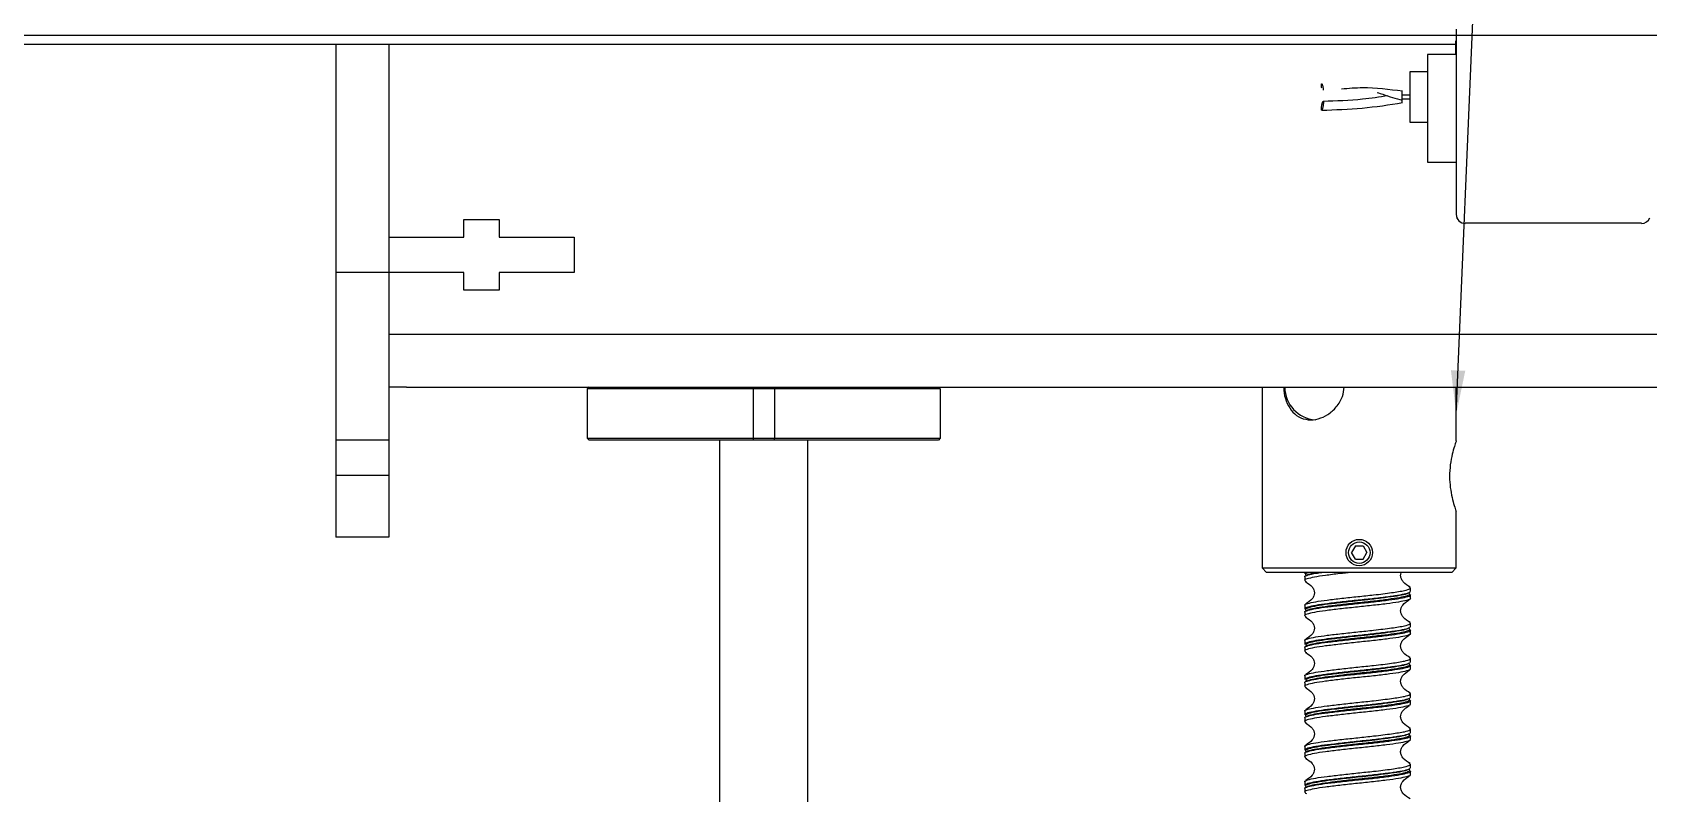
# Model space of a CAD drawing. Header units: millimetres. Extents: x -300 to 1184, y 5 to 1469.
# Drawn here: x 260.8 to 382.9, y 605.7 to 663.3 of the extents above; entities that cross this region are included whole.
import ezdxf

# ---------------------------------------------------------------- set-up
doc = ezdxf.new("R2010")
doc.units = ezdxf.units.MM
doc.dimstyles.new('SLDDIMSTYLE0', dxfattribs={"dimtxt": 0.18, "dimasz": 3.302, "dimexe": 0, "dimexo": 0.0625, "dimgap": 0, "dimtad": 0, "dimtih": 1, "dimtoh": 1, "dimdec": 0, "dimrnd": 1e-09, "dimzin": 0, "dimdsep": 46, "dimtxsty": 'Standard', "dimsah": 1, "dimcen": 0.09, "dimadec": 0, "dimazin": 0, "dimtfac": 3.302, "dimtdec": 0, "dimtofl": 0, "dimtmove": 0, "dimatfit": 3, "dimfxl": 1, "dimfrac": 2, "dimtolj": 1, "dimtzin": 0, "dimarcsym": 0})

msp = doc.modelspace()

# ---------------------------------------------------------------- linework, layer by layer
at = {"color": 7, "linetype": 'Continuous', "lineweight": 25}
for p, q in [((368.4, 659.42), (368.4, 663.5)), ((368.36, 662.34), (247.72, 662.34)), ((283.72, 662.34), (283.72, 650.12)), ((287.72, 662.34), (287.72, 650.12)), ((368.4, 662.62), (368.36, 662.61)), ((368.36, 661.57), (368.36, 662.61)), ((368.4, 661.57), (366.21, 661.57)), ((366.21, 661.57), (366.21, 659.57)), ((366.21, 660.27), (364.88, 660.27)), ((364.88, 660.27), (364.88, 656.47)), ((364.88, 658.5), (364.28, 658.5)), ((366.21, 659.57), (366.21, 655.44)), ((368.4, 655.18), (368.4, 659.42)), ((364.28, 658.24), (364.88, 658.24)), ((364.88, 656.47), (366.21, 656.47)), ((368.4, 649.48), (368.4, 656.03)), ((366.21, 655.44), (366.21, 653.44)), ((368.4, 651.24), (368.4, 655.18)), ((366.21, 653.44), (368.4, 653.44)), ((368.4, 649.48), (368.4, 651.24)), ((283.72, 650.12), (283.72, 645.1)), ((287.72, 650.12), (287.72, 645.1)), ((293.39, 649.1), (296.06, 649.1)), ((293.39, 647.77), (293.39, 649.1)), ((296.06, 649.1), (296.06, 647.77)), ((382.4, 648.82), (369.06, 648.82)), ((369.06, 648.82), (369.06, 648.82)), ((287.72, 647.77), (293.39, 647.77)), ((296.06, 647.77), (301.72, 647.77)), ((301.72, 647.77), (301.72, 645.1)), ((287.72, 645.1), (283.72, 645.1)), ((283.72, 645.1), (283.72, 641.1)), ((293.39, 645.1), (287.72, 645.1)), ((287.72, 645.1), (287.72, 641.1)), ((293.39, 643.77), (293.39, 645.1)), ((301.72, 645.1), (296.06, 645.1)), ((296.06, 645.1), (296.06, 643.77)), ((296.06, 643.77), (293.39, 643.77)), ((283.72, 641.1), (283.72, 632.43)), ((287.72, 641.1), (287.72, 632.43)), ((287.72, 640.43), (289.06, 640.43)), ((289.06, 640.43), (433.06, 640.43)), ((289.06, 636.43), (287.72, 636.43)), ((289.06, 636.43), (433.06, 636.43)), ((302.86, 636.43), (302.72, 636.3)), ((315.3, 636.43), (315.25, 636.3)), ((316.87, 636.3), (316.81, 636.43)), ((329.39, 636.3), (329.26, 636.43)), ((353.72, 636.43), (353.72, 622.77)), ((368.39, 632.37), (368.39, 636.43)), ((315.25, 636.3), (302.72, 636.3)), ((302.72, 636.3), (302.72, 632.57)), ((316.87, 636.3), (315.25, 636.3)), ((315.25, 636.3), (315.25, 632.57)), ((329.39, 636.3), (316.87, 636.3)), ((316.87, 636.3), (316.87, 632.57)), ((329.39, 636.3), (329.39, 632.57)), ((287.72, 632.43), (283.72, 632.43)), ((283.72, 632.43), (283.72, 629.77)), ((287.72, 632.43), (287.72, 629.77)), ((302.72, 632.57), (315.25, 632.57)), ((302.86, 632.43), (302.72, 632.57)), ((315.3, 632.43), (302.86, 632.43)), ((312.72, 632.43), (312.72, 533.57)), ((315.25, 632.57), (316.87, 632.57)), ((315.3, 632.43), (315.25, 632.57)), ((316.81, 632.43), (315.3, 632.43)), ((316.87, 632.57), (316.81, 632.43)), ((329.26, 632.43), (316.81, 632.43)), ((316.87, 632.57), (329.39, 632.57)), ((319.39, 533.57), (319.39, 632.43)), ((329.39, 632.57), (329.26, 632.43)), ((287.72, 629.77), (283.72, 629.77)), ((283.72, 629.77), (283.72, 625.1)), ((287.72, 629.77), (287.72, 625.1)), ((368.39, 622.77), (368.39, 627.07)), ((287.72, 625.1), (283.72, 625.1)), ((360.77, 624.43), (360.48, 623.93)), ((360.77, 624.43), (361.35, 624.43)), ((361.35, 624.43), (361.63, 623.93)), ((360.77, 623.43), (360.48, 623.93)), ((360.77, 623.43), (361.35, 623.43)), ((361.35, 623.43), (361.63, 623.93)), ((353.72, 622.77), (354.06, 622.43)), ((353.72, 622.77), (368.39, 622.77)), ((368.06, 622.43), (354.06, 622.43)), ((356.94, 622.43), (356.94, 622.33)), ((356.94, 622.09), (356.94, 621.82)), ((368.06, 622.43), (368.39, 622.77)), ((364.8, 621.38), (364.86, 621.33)), ((364.84, 620.84), (364.83, 620.82)), ((364.94, 620.99), (364.94, 621.27)), ((364.94, 620.48), (364.94, 620.75)), ((356.94, 619.94), (356.94, 619.66)), ((356.94, 619.42), (356.94, 619.15)), ((357.04, 620.05), (357.02, 620)), ((362.24, 620.43), (361.57, 620.35)), ((364.8, 618.71), (364.86, 618.66)), ((364.84, 618.18), (364.83, 618.15)), ((364.94, 618.33), (364.94, 618.61)), ((356.94, 617.27), (356.94, 616.99)), ((357.04, 617.39), (357.02, 617.33)), ((362.24, 617.76), (361.57, 617.68)), ((364.94, 617.82), (364.94, 618.09)), ((356.94, 616.75), (356.94, 616.48)), ((364.8, 616.05), (364.86, 616)), ((364.94, 615.66), (364.94, 615.94)), ((356.94, 614.61), (356.94, 614.33)), ((357.04, 614.72), (357.02, 614.66)), ((362.24, 615.1), (361.57, 615.02)), ((364.84, 615.51), (364.83, 615.48)), ((364.94, 615.15), (364.94, 615.42)), ((356.94, 614.09), (356.94, 613.82)), ((364.8, 613.38), (364.86, 613.33)), ((364.94, 612.99), (364.94, 613.27)), ((357.04, 612.05), (357.02, 612)), ((362.24, 612.43), (361.57, 612.35)), ((364.84, 612.84), (364.83, 612.82)), ((364.94, 612.48), (364.94, 612.75)), ((356.94, 611.94), (356.94, 611.66)), ((356.94, 611.42), (356.94, 611.15)), ((362.24, 609.76), (361.57, 609.68)), ((364.8, 610.71), (364.86, 610.66)), ((364.84, 610.18), (364.83, 610.15)), ((364.94, 610.33), (364.94, 610.61)), ((364.94, 609.82), (364.94, 610.09)), ((356.94, 609.27), (356.94, 608.99)), ((356.94, 608.75), (356.94, 608.48)), ((357.04, 609.39), (357.02, 609.33)), ((364.8, 608.05), (364.86, 608)), ((364.84, 607.51), (364.83, 607.48)), ((364.94, 607.66), (364.94, 607.94)), ((364.94, 607.15), (364.94, 607.42)), ((356.94, 606.61), (356.94, 606.33)), ((356.94, 606.09), (356.94, 605.82)), ((357.04, 606.72), (357.02, 606.66)), ((362.24, 607.1), (361.57, 607.02))]:
    msp.add_line(p, q, dxfattribs=at)
at = {"color": 7, "linetype": 'Continuous'}
msp.add_line((477.06, 663.01), (247.72, 663.01), dxfattribs=at)
at = {"color": 7, "linetype": 'Continuous', "lineweight": 25}
for radius in [1, 0.813]:
    msp.add_circle((361.06, 623.93), radius, dxfattribs=at)
for centre, radius, start, end in [((369.06, 649.48), 0.667, 180, 270), ((382.4, 649.48), 0.667, 270, 338.0957), ((357.92, 636.45), 2.49, 180.478, 265.5895)]:
    msp.add_arc(centre, radius, start, end, dxfattribs=at)
msp.add_ellipse((369.06, 649.48), major_axis=(0.471, 0.471), ratio=0.999989, start_param=2.356102, end_param=3.926899, dxfattribs=at)
for points, knots in [([(358.22, 659.04), (358.22, 659.08), (358.21, 659.15), (358.2, 659.25), (358.2, 659.32), (358.21, 659.36), (358.23, 659.37), (358.25, 659.34), (358.28, 659.27), (358.3, 659.18), (358.32, 659.09), (358.33, 659.01), (358.34, 658.94), (358.34, 658.9), (358.34, 658.88)], [0, 0, 0, 0, 0.093228, 0.186454, 0.27971, 0.372942, 0.466179, 0.559419, 0.652644, 0.745871, 0.839105, 0.868312, 0.96154, 1, 1, 1, 1]), ([(363.22, 658.46), (362.58, 658.36), (360.95, 658.11), (359.32, 658.06), (358.33, 658.03)], [0, 0, 0, 0, 0.388094, 1, 1, 1, 1]), ([(364.32, 658.8), (363.32, 658.93), (361.79, 659.13), (360.25, 659.01), (359.71, 658.96)], [0, 0, 0, 0, 0.652775, 1, 1, 1, 1]), ([(362.42, 658.72), (362.56, 658.67), (363.19, 658.43), (363.82, 658.26), (364.32, 658.13)], [0, 0, 0, 0, 0.215817, 1, 1, 1, 1]), ([(364.28, 658.8), (364.28, 658.8), (364.28, 658.81), (364.28, 658.78), (364.28, 658.71), (364.28, 658.62), (364.28, 658.53), (364.28, 658.45), (364.28, 658.36), (364.28, 658.26), (364.28, 658.19), (364.28, 658.14), (364.28, 658.14), (364.28, 658.14)], [0, 0, 0, 0, 0.045259, 0.149975, 0.255016, 0.36022, 0.4654, 0.4989, 0.60325, 0.70756, 0.811719, 0.915807, 1, 1, 1, 1]), ([(358.22, 657.7), (358.22, 657.66), (358.21, 657.59), (358.2, 657.49), (358.2, 657.42), (358.21, 657.37), (358.23, 657.37), (358.25, 657.4), (358.28, 657.47), (358.3, 657.56), (358.32, 657.64), (358.32, 657.69), (358.33, 657.7), (358.33, 657.7), (358.33, 657.74), (358.34, 657.82), (358.35, 657.92), (358.35, 657.99), (358.34, 658.03), (358.32, 658.04), (358.3, 658), (358.27, 657.94), (358.25, 657.84), (358.23, 657.76), (358.22, 657.71), (358.22, 657.7)], [0, 0, 0, 0, 0.053685, 0.10737, 0.161058, 0.214735, 0.268425, 0.322117, 0.3758, 0.429485, 0.483173, 0.491585, 0.495793, 0.497896, 0.5, 0.553685, 0.607369, 0.661055, 0.714743, 0.768433, 0.822125, 0.875808, 0.929493, 0.983182, 1, 1, 1, 1]), ([(358.22, 657.37), (359.24, 657.41), (361.28, 657.47), (363.31, 657.78), (364.32, 657.94)], [0, 0, 0, 0, 0.502015, 1, 1, 1, 1]), ([(364.28, 658.24), (364.28, 658.23), (364.28, 658.17), (364.28, 658.09), (364.28, 658), (364.28, 657.95), (364.28, 657.93), (364.28, 657.93), (364.28, 657.93)], [0, 0, 0, 0, 0.090083, 0.316494, 0.542779, 0.768834, 0.995183, 1, 1, 1, 1]), ([(355.36, 636.43), (355.36, 636.35), (355.35, 635.98), (355.52, 635.36), (355.89, 634.66), (356.46, 634.15), (357.18, 633.93), (357.96, 634), (358.71, 634.34), (359.36, 634.92), (359.82, 635.65), (359.89, 636.2), (359.92, 636.43)], [0, 0, 0, 0, 0.0317953, 0.1362951, 0.244828, 0.3596177, 0.4735235, 0.5811256, 0.6866527, 0.7966684, 0.9119006, 1, 1, 1, 1]), ([(368.39, 632.37), (368.38, 632.34), (368.36, 632.28), (368.21, 631.85), (368.04, 631.21), (367.9, 630.38), (367.87, 629.48), (367.96, 628.63), (368.11, 627.89), (368.28, 627.34), (368.39, 627.04), (368.38, 627.06), (368.38, 627.07)], [0, 0, 0, 0, 0.102721, 0.2053, 0.311629, 0.421656, 0.527335, 0.627168, 0.728872, 0.836958, 0.946466, 1, 1, 1, 1]), ([(360.45, 622.43), (360.16, 622.4), (359.46, 622.33), (358.48, 622.2), (357.61, 622.08), (357.09, 621.94), (356.88, 621.86), (356.94, 621.82), (356.94, 621.82)], [0, 0, 0, 0, 0.1527737, 0.3655066, 0.5743858, 0.7880727, 0.9980142, 1, 1, 1, 1]), ([(356.96, 622.09), (356.96, 622.09), (356.9, 622.15), (357.17, 622.24), (357.62, 622.35), (358.08, 622.41), (358.23, 622.43)], [0, 0, 0, 0, 0.070153, 0.441843, 0.820514, 1, 1, 1, 1]), ([(356.99, 621.8), (356.98, 621.8), (356.93, 621.77), (357.01, 621.74), (357.08, 621.71)], [0, 0, 0, 0, 0.172987, 1, 1, 1, 1]), ([(357.3, 622.43), (357.22, 622.41), (357, 622.35), (356.95, 622.27), (357.09, 622.22), (357.13, 622.2)], [0, 0, 0, 0, 0.272936, 0.827752, 1, 1, 1, 1]), ([(357.03, 622.26), (357.03, 622.25), (357.01, 622.24), (357.06, 622.22), (357.1, 622.21)], [0, 0, 0, 0, 0.368269, 1, 1, 1, 1]), ([(358.02, 622.43), (357.84, 622.4), (357.4, 622.33), (357.09, 622.24), (357.07, 622.19), (357.07, 622.17)], [0, 0, 0, 0, 0.345645, 0.855152, 1, 1, 1, 1]), ([(358.03, 622.43), (357.85, 622.4), (357.41, 622.33), (357.1, 622.24), (357.08, 622.19), (357.08, 622.18)], [0, 0, 0, 0, 0.353273, 0.874032, 1, 1, 1, 1]), ([(364.91, 621.31), (364.72, 621.43), (364.45, 621.59), (364.23, 621.93), (364.17, 622.17), (364.19, 622.35), (364.23, 622.42), (364.24, 622.43)], [0, 0, 0, 0, 0.450935, 0.638735, 0.80998, 0.981185, 1, 1, 1, 1]), ([(356.96, 619.94), (356.95, 619.95), (356.89, 620), (357.14, 620.08), (357.71, 620.22), (358.61, 620.34), (359.72, 620.48), (360.95, 620.61), (362.27, 620.74), (363.56, 620.91), (364.48, 621.05), (364.93, 621.19), (364.91, 621.26), (364.9, 621.3)], [0, 0, 0, 0, 0.013651, 0.108666, 0.205466, 0.300109, 0.396402, 0.49258, 0.5873, 0.707927, 0.829084, 0.925888, 1, 1, 1, 1]), ([(356.96, 619.42), (356.96, 619.43), (356.9, 619.48), (357.16, 619.57), (357.74, 619.71), (358.66, 619.83), (359.77, 619.96), (361, 620.09), (362.22, 620.22), (363.32, 620.35), (364.21, 620.48), (364.75, 620.61), (365, 620.7), (364.93, 620.75), (364.92, 620.75)], [0, 0, 0, 0, 0.018248, 0.11493, 0.213428, 0.309732, 0.407716, 0.505584, 0.601967, 0.700482, 0.797036, 0.894683, 0.992836, 1, 1, 1, 1]), ([(364.9, 620.97), (364.89, 620.95), (364.86, 620.89), (364.49, 620.78), (363.78, 620.66), (362.77, 620.52), (361.59, 620.39), (360.35, 620.27), (359.17, 620.13), (358.15, 620.01), (357.4, 619.87), (356.98, 619.76), (356.98, 619.69), (356.98, 619.66)], [0, 0, 0, 0, 0.050752, 0.14174, 0.239732, 0.339504, 0.439061, 0.537198, 0.637467, 0.735693, 0.835134, 0.934996, 1, 1, 1, 1]), ([(357.03, 621.71), (357.2, 621.6), (357.44, 621.44), (357.63, 621.13), (357.69, 620.89), (357.64, 620.65), (357.45, 620.33), (357.2, 620.16), (357.03, 620.05)], [0, 0, 0, 0, 0.273017, 0.389185, 0.496398, 0.603599, 0.720285, 1, 1, 1, 1]), ([(364.82, 620.85), (364.82, 620.85), (364.9, 620.8), (364.85, 620.72), (364.47, 620.58), (363.74, 620.46), (362.75, 620.32), (361.6, 620.19), (360.38, 620.07), (359.23, 619.93), (358.21, 619.81), (357.48, 619.68), (357.1, 619.58), (357.08, 619.52), (357.08, 619.51)], [0, 0, 0, 0, 0.005496, 0.101862, 0.199973, 0.295879, 0.39353, 0.49097, 0.587019, 0.685157, 0.781293, 0.878619, 0.976358, 1, 1, 1, 1]), ([(364.81, 620.89), (364.7, 620.84), (364.51, 620.74), (363.72, 620.62), (362.74, 620.48), (361.81, 620.38), (361.24, 620.32), (361.08, 620.3)], [0, 0, 0, 0, 0.248224, 0.46621, 0.688159, 0.909629, 1, 1, 1, 1]), ([(364.9, 620.48), (364.91, 620.47), (364.96, 620.42), (364.68, 620.32), (364.07, 620.19), (363.14, 620.06), (362.01, 619.93), (360.78, 619.8), (359.56, 619.67), (358.48, 619.54), (357.61, 619.41), (357.09, 619.28), (356.88, 619.19), (356.94, 619.15), (356.94, 619.15)], [0, 0, 0, 0, 0.024544, 0.122637, 0.220352, 0.316835, 0.415345, 0.511772, 0.609561, 0.707597, 0.803858, 0.902335, 0.999085, 1, 1, 1, 1]), ([(361.12, 620.3), (360.87, 620.28), (360.22, 620.21), (359.21, 620.09), (358.21, 619.97), (357.45, 619.83), (357.05, 619.7), (356.94, 619.61), (357.09, 619.55), (357.13, 619.54)], [0, 0, 0, 0, 0.103484, 0.274339, 0.441707, 0.611147, 0.781304, 0.94819, 1, 1, 1, 1]), ([(357.03, 619.59), (357.03, 619.59), (357.01, 619.57), (357.06, 619.55), (357.1, 619.54)], [0, 0, 0, 0, 0.368273, 1, 1, 1, 1]), ([(361.1, 620.14), (360.87, 620.12), (360.23, 620.05), (359.22, 619.93), (358.21, 619.81), (357.48, 619.68), (357.09, 619.57), (357.07, 619.52), (357.07, 619.51)], [0, 0, 0, 0, 0.119372, 0.326559, 0.529523, 0.734998, 0.941339, 1, 1, 1, 1]), ([(364.91, 618.64), (364.72, 618.76), (364.45, 618.93), (364.23, 619.26), (364.17, 619.51), (364.21, 619.76), (364.41, 620.08), (364.65, 620.25), (364.83, 620.37)], [0, 0, 0, 0, 0.2783485, 0.3942722, 0.4999766, 0.6056708, 0.7215948, 1, 1, 1, 1]), ([(364.89, 620.43), (364.89, 620.43), (364.91, 620.41), (364.85, 620.39), (364.8, 620.37)], [0, 0, 0, 0, 0.1675637, 1, 1, 1, 1]), ([(356.96, 617.27), (356.95, 617.28), (356.89, 617.33), (357.14, 617.42), (357.71, 617.56), (358.61, 617.68), (359.72, 617.81), (360.95, 617.94), (362.27, 618.08), (363.56, 618.24), (364.48, 618.38), (364.93, 618.52), (364.91, 618.6), (364.9, 618.63)], [0, 0, 0, 0, 0.013652, 0.108666, 0.205466, 0.300109, 0.396402, 0.49258, 0.5873, 0.707927, 0.829084, 0.925888, 1, 1, 1, 1]), ([(356.99, 619.14), (356.98, 619.13), (356.93, 619.1), (357.01, 619.07), (357.08, 619.04)], [0, 0, 0, 0, 0.172987, 1, 1, 1, 1]), ([(364.9, 618.3), (364.89, 618.28), (364.86, 618.22), (364.49, 618.11), (363.78, 617.99), (362.77, 617.86), (361.59, 617.72), (360.35, 617.6), (359.17, 617.46), (358.15, 617.34), (357.4, 617.21), (356.98, 617.09), (356.98, 617.02), (356.98, 616.99)], [0, 0, 0, 0, 0.050752, 0.14174, 0.239732, 0.339504, 0.439061, 0.537198, 0.637467, 0.735693, 0.835134, 0.934996, 1, 1, 1, 1]), ([(357.03, 619.04), (357.2, 618.93), (357.44, 618.77), (357.63, 618.46), (357.69, 618.22), (357.64, 617.98), (357.45, 617.66), (357.2, 617.5), (357.03, 617.38)], [0, 0, 0, 0, 0.273008, 0.389187, 0.496399, 0.6036, 0.720286, 1, 1, 1, 1]), ([(364.82, 618.18), (364.82, 618.18), (364.9, 618.14), (364.85, 618.05), (364.47, 617.91), (363.74, 617.79), (362.75, 617.66), (361.6, 617.53), (360.38, 617.4), (359.23, 617.27), (358.21, 617.14), (357.48, 617.01), (357.1, 616.91), (357.08, 616.86), (357.08, 616.85)], [0, 0, 0, 0, 0.005496, 0.101862, 0.199973, 0.295879, 0.39353, 0.49097, 0.587019, 0.685157, 0.781293, 0.878619, 0.976358, 1, 1, 1, 1]), ([(364.81, 618.22), (364.7, 618.17), (364.51, 618.08), (363.72, 617.95), (362.74, 617.82), (361.81, 617.71), (361.24, 617.65), (361.08, 617.63)], [0, 0, 0, 0, 0.248224, 0.46621, 0.688159, 0.90963, 1, 1, 1, 1]), ([(364.9, 617.82), (364.91, 617.81), (364.96, 617.75), (364.68, 617.65), (364.07, 617.52), (363.14, 617.4), (362.01, 617.26), (360.78, 617.14), (359.56, 617), (358.48, 616.87), (357.61, 616.75), (357.09, 616.61), (356.88, 616.53), (356.94, 616.48), (356.94, 616.48)], [0, 0, 0, 0, 0.024544, 0.122637, 0.220352, 0.316835, 0.415344, 0.511772, 0.60956, 0.707597, 0.803858, 0.902335, 0.999085, 1, 1, 1, 1]), ([(356.96, 616.75), (356.96, 616.76), (356.9, 616.81), (357.16, 616.9), (357.74, 617.04), (358.66, 617.16), (359.77, 617.3), (361, 617.43), (362.22, 617.55), (363.32, 617.69), (364.21, 617.81), (364.75, 617.94), (365, 618.04), (364.93, 618.08), (364.92, 618.09)], [0, 0, 0, 0, 0.018248, 0.11493, 0.213428, 0.309732, 0.407717, 0.505584, 0.601967, 0.700482, 0.797036, 0.894683, 0.992836, 1, 1, 1, 1]), ([(357.06, 616.96), (357.04, 616.94), (357, 616.91), (357.09, 616.88), (357.13, 616.87)], [0, 0, 0, 0, 0.56313, 1, 1, 1, 1]), ([(357.03, 616.93), (357.03, 616.92), (357.01, 616.91), (357.06, 616.89), (357.1, 616.88)], [0, 0, 0, 0, 0.368273, 1, 1, 1, 1]), ([(361.1, 617.47), (360.87, 617.45), (360.23, 617.38), (359.22, 617.27), (358.21, 617.14), (357.48, 617.01), (357.09, 616.91), (357.07, 616.85), (357.07, 616.84)], [0, 0, 0, 0, 0.119372, 0.32656, 0.529523, 0.734999, 0.941339, 1, 1, 1, 1]), ([(361.12, 617.64), (360.87, 617.61), (360.22, 617.54), (359.21, 617.42), (358.2, 617.3), (357.48, 617.17), (357.1, 617.07), (357.09, 617.02), (357.08, 617.02)], [0, 0, 0, 0, 0.128457, 0.340541, 0.548296, 0.758624, 0.969842, 1, 1, 1, 1]), ([(364.91, 615.98), (364.72, 616.09), (364.45, 616.26), (364.23, 616.59), (364.17, 616.84), (364.21, 617.09), (364.41, 617.42), (364.65, 617.58), (364.83, 617.7)], [0, 0, 0, 0, 0.2783591, 0.3942701, 0.4999748, 0.6056694, 0.7215938, 1, 1, 1, 1]), ([(364.89, 617.76), (364.89, 617.76), (364.91, 617.74), (364.85, 617.72), (364.8, 617.71)], [0, 0, 0, 0, 0.167565, 1, 1, 1, 1]), ([(356.96, 614.61), (356.95, 614.61), (356.89, 614.66), (357.14, 614.75), (357.71, 614.89), (358.61, 615.01), (359.72, 615.14), (360.95, 615.28), (362.27, 615.41), (363.56, 615.57), (364.48, 615.72), (364.93, 615.86), (364.91, 615.93), (364.9, 615.96)], [0, 0, 0, 0, 0.013652, 0.108666, 0.205466, 0.300109, 0.396402, 0.49258, 0.5873, 0.707927, 0.829084, 0.925888, 1, 1, 1, 1]), ([(356.99, 616.47), (356.98, 616.46), (356.93, 616.43), (357.01, 616.4), (357.08, 616.38)], [0, 0, 0, 0, 0.172987, 1, 1, 1, 1]), ([(357.03, 616.37), (357.2, 616.26), (357.44, 616.11), (357.63, 615.79), (357.69, 615.56), (357.64, 615.32), (357.45, 614.99), (357.2, 614.83), (357.03, 614.71)], [0, 0, 0, 0, 0.273014, 0.389191, 0.496403, 0.603603, 0.720288, 1, 1, 1, 1]), ([(364.9, 615.15), (364.91, 615.14), (364.96, 615.09), (364.68, 614.99), (364.07, 614.85), (363.14, 614.73), (362.01, 614.59), (360.78, 614.47), (359.56, 614.34), (358.48, 614.2), (357.61, 614.08), (357.09, 613.94), (356.88, 613.86), (356.94, 613.82), (356.94, 613.82)], [0, 0, 0, 0, 0.024544, 0.122637, 0.220352, 0.316835, 0.415345, 0.511772, 0.609561, 0.707597, 0.803858, 0.902335, 0.999085, 1, 1, 1, 1]), ([(356.96, 614.09), (356.96, 614.09), (356.9, 614.15), (357.16, 614.24), (357.74, 614.37), (358.66, 614.5), (359.77, 614.63), (361, 614.76), (362.22, 614.88), (363.32, 615.02), (364.21, 615.15), (364.75, 615.28), (365, 615.37), (364.93, 615.42), (364.92, 615.42)], [0, 0, 0, 0, 0.018248, 0.11493, 0.213428, 0.309732, 0.407717, 0.505584, 0.601968, 0.700482, 0.797036, 0.894683, 0.992837, 1, 1, 1, 1]), ([(364.9, 615.64), (364.89, 615.61), (364.86, 615.55), (364.49, 615.44), (363.78, 615.32), (362.77, 615.19), (361.59, 615.06), (360.35, 614.93), (359.17, 614.8), (358.15, 614.67), (357.4, 614.54), (356.98, 614.42), (356.98, 614.35), (356.98, 614.33)], [0, 0, 0, 0, 0.050752, 0.14174, 0.239732, 0.339504, 0.439061, 0.537198, 0.637467, 0.735693, 0.835134, 0.934996, 1, 1, 1, 1]), ([(361.1, 614.81), (360.87, 614.78), (360.23, 614.72), (359.22, 614.6), (358.21, 614.47), (357.48, 614.34), (357.09, 614.24), (357.07, 614.19), (357.07, 614.17)], [0, 0, 0, 0, 0.119372, 0.32656, 0.529523, 0.734999, 0.941339, 1, 1, 1, 1]), ([(364.82, 615.52), (364.82, 615.52), (364.9, 615.47), (364.85, 615.38), (364.47, 615.25), (363.74, 615.12), (362.75, 614.99), (361.6, 614.86), (360.38, 614.74), (359.23, 614.6), (358.21, 614.47), (357.48, 614.34), (357.1, 614.24), (357.08, 614.19), (357.08, 614.18)], [0, 0, 0, 0, 0.005496, 0.101862, 0.199973, 0.295879, 0.39353, 0.49097, 0.587018, 0.685157, 0.781293, 0.878619, 0.976358, 1, 1, 1, 1]), ([(361.12, 614.97), (360.87, 614.94), (360.22, 614.88), (359.21, 614.76), (358.2, 614.63), (357.48, 614.5), (357.1, 614.4), (357.09, 614.36), (357.08, 614.35)], [0, 0, 0, 0, 0.128457, 0.340541, 0.548296, 0.758624, 0.969842, 1, 1, 1, 1]), ([(364.81, 615.56), (364.7, 615.51), (364.51, 615.41), (363.72, 615.28), (362.74, 615.15), (361.81, 615.04), (361.24, 614.98), (361.08, 614.97)], [0, 0, 0, 0, 0.248224, 0.46621, 0.688159, 0.90963, 1, 1, 1, 1]), ([(364.91, 613.31), (364.72, 613.43), (364.45, 613.59), (364.23, 613.92), (364.17, 614.17), (364.21, 614.42), (364.41, 614.75), (364.65, 614.92), (364.83, 615.04)], [0, 0, 0, 0, 0.27835, 0.394268, 0.499973, 0.605668, 0.721593, 1, 1, 1, 1]), ([(364.89, 615.1), (364.89, 615.09), (364.91, 615.08), (364.85, 615.06), (364.8, 615.04)], [0, 0, 0, 0, 0.1675637, 1, 1, 1, 1]), ([(356.96, 611.94), (356.95, 611.95), (356.89, 612), (357.14, 612.08), (357.71, 612.22), (358.61, 612.34), (359.72, 612.48), (360.95, 612.61), (362.27, 612.74), (363.56, 612.91), (364.48, 613.05), (364.93, 613.19), (364.91, 613.26), (364.9, 613.3)], [0, 0, 0, 0, 0.013652, 0.108666, 0.205466, 0.300109, 0.396402, 0.49258, 0.5873, 0.707927, 0.829084, 0.925888, 1, 1, 1, 1]), ([(356.99, 613.8), (356.98, 613.8), (356.93, 613.77), (357.01, 613.74), (357.08, 613.71)], [0, 0, 0, 0, 0.172985, 1, 1, 1, 1]), ([(357.06, 614.29), (357.04, 614.28), (357, 614.25), (357.09, 614.22), (357.13, 614.2)], [0, 0, 0, 0, 0.56313, 1, 1, 1, 1]), ([(357.03, 614.26), (357.03, 614.25), (357.01, 614.24), (357.06, 614.22), (357.1, 614.21)], [0, 0, 0, 0, 0.368273, 1, 1, 1, 1]), ([(357.03, 613.71), (357.2, 613.6), (357.44, 613.44), (357.63, 613.13), (357.69, 612.89), (357.64, 612.65), (357.45, 612.33), (357.2, 612.16), (357.03, 612.05)], [0, 0, 0, 0, 0.273015, 0.389187, 0.496399, 0.603606, 0.720291, 1, 1, 1, 1]), ([(364.9, 612.48), (364.91, 612.47), (364.96, 612.42), (364.68, 612.32), (364.07, 612.19), (363.14, 612.06), (362.01, 611.93), (360.78, 611.8), (359.56, 611.67), (358.48, 611.54), (357.61, 611.41), (357.09, 611.28), (356.88, 611.19), (356.94, 611.15), (356.94, 611.15)], [0, 0, 0, 0, 0.024544, 0.122637, 0.220352, 0.316835, 0.415345, 0.511772, 0.609561, 0.707597, 0.803858, 0.902335, 0.999085, 1, 1, 1, 1]), ([(356.96, 611.42), (356.96, 611.43), (356.9, 611.48), (357.16, 611.57), (357.74, 611.71), (358.66, 611.83), (359.77, 611.96), (361, 612.09), (362.22, 612.22), (363.32, 612.35), (364.21, 612.48), (364.75, 612.61), (365, 612.7), (364.93, 612.75), (364.92, 612.75)], [0, 0, 0, 0, 0.0182477, 0.1149299, 0.2134275, 0.3097322, 0.4077166, 0.5055834, 0.6019673, 0.700482, 0.7970363, 0.8946829, 0.9928363, 1, 1, 1, 1]), ([(361.12, 612.3), (360.87, 612.28), (360.22, 612.21), (359.21, 612.09), (358.21, 611.97), (357.45, 611.83), (357.05, 611.7), (356.94, 611.61), (357.09, 611.55), (357.13, 611.54)], [0, 0, 0, 0, 0.103485, 0.274339, 0.441707, 0.611147, 0.781304, 0.94819, 1, 1, 1, 1]), ([(364.9, 612.97), (364.89, 612.95), (364.86, 612.89), (364.49, 612.78), (363.78, 612.66), (362.77, 612.52), (361.59, 612.39), (360.35, 612.27), (359.17, 612.13), (358.15, 612.01), (357.4, 611.87), (356.98, 611.76), (356.98, 611.69), (356.98, 611.66)], [0, 0, 0, 0, 0.0507527, 0.1417399, 0.2397321, 0.339504, 0.4390612, 0.5371977, 0.6374673, 0.7356931, 0.835134, 0.9349956, 1, 1, 1, 1]), ([(361.1, 612.14), (360.87, 612.12), (360.23, 612.05), (359.22, 611.93), (358.21, 611.81), (357.48, 611.68), (357.09, 611.57), (357.07, 611.52), (357.07, 611.51)], [0, 0, 0, 0, 0.119372, 0.32656, 0.529524, 0.734999, 0.941339, 1, 1, 1, 1]), ([(364.82, 612.85), (364.82, 612.85), (364.9, 612.8), (364.85, 612.72), (364.47, 612.58), (363.74, 612.46), (362.75, 612.32), (361.6, 612.19), (360.38, 612.07), (359.23, 611.93), (358.21, 611.81), (357.48, 611.68), (357.1, 611.58), (357.08, 611.52), (357.08, 611.51)], [0, 0, 0, 0, 0.005496, 0.101862, 0.199973, 0.295879, 0.393531, 0.49097, 0.587019, 0.685158, 0.781294, 0.87862, 0.976358, 1, 1, 1, 1]), ([(364.81, 612.89), (364.7, 612.84), (364.51, 612.74), (363.72, 612.62), (362.74, 612.48), (361.81, 612.38), (361.24, 612.32), (361.08, 612.3)], [0, 0, 0, 0, 0.248224, 0.46621, 0.688159, 0.90963, 1, 1, 1, 1]), ([(364.91, 610.64), (364.72, 610.76), (364.45, 610.93), (364.23, 611.26), (364.17, 611.51), (364.21, 611.76), (364.41, 612.08), (364.65, 612.25), (364.83, 612.37)], [0, 0, 0, 0, 0.278356, 0.394274, 0.499972, 0.605667, 0.721592, 1, 1, 1, 1]), ([(364.89, 612.43), (364.89, 612.43), (364.91, 612.41), (364.85, 612.39), (364.8, 612.37)], [0, 0, 0, 0, 0.167564, 1, 1, 1, 1]), ([(356.99, 611.14), (356.98, 611.13), (356.93, 611.1), (357.01, 611.07), (357.08, 611.04)], [0, 0, 0, 0, 0.172985, 1, 1, 1, 1]), ([(357.03, 611.59), (357.03, 611.59), (357.01, 611.57), (357.06, 611.55), (357.1, 611.54)], [0, 0, 0, 0, 0.368276, 1, 1, 1, 1]), ([(357.03, 611.04), (357.2, 610.93), (357.44, 610.77), (357.63, 610.46), (357.69, 610.22), (357.64, 609.98), (357.45, 609.66), (357.2, 609.5), (357.03, 609.38)], [0, 0, 0, 0, 0.273014, 0.389182, 0.4964, 0.603606, 0.720291, 1, 1, 1, 1]), ([(364.9, 609.82), (364.91, 609.81), (364.96, 609.75), (364.68, 609.65), (364.07, 609.52), (363.14, 609.4), (362.01, 609.26), (360.78, 609.14), (359.56, 609), (358.48, 608.87), (357.61, 608.75), (357.09, 608.61), (356.88, 608.53), (356.94, 608.48), (356.94, 608.48)], [0, 0, 0, 0, 0.024544, 0.122637, 0.220352, 0.316835, 0.415345, 0.511772, 0.609561, 0.707597, 0.803858, 0.902335, 0.999085, 1, 1, 1, 1]), ([(356.96, 609.27), (356.95, 609.28), (356.89, 609.33), (357.14, 609.42), (357.71, 609.56), (358.61, 609.68), (359.72, 609.81), (360.95, 609.94), (362.27, 610.08), (363.56, 610.24), (364.48, 610.38), (364.93, 610.52), (364.91, 610.6), (364.9, 610.63)], [0, 0, 0, 0, 0.013652, 0.108666, 0.205466, 0.300109, 0.396402, 0.49258, 0.5873, 0.707927, 0.829084, 0.925888, 1, 1, 1, 1]), ([(356.96, 608.75), (356.96, 608.76), (356.9, 608.81), (357.16, 608.9), (357.74, 609.04), (358.66, 609.16), (359.77, 609.3), (361, 609.43), (362.22, 609.55), (363.32, 609.69), (364.21, 609.81), (364.75, 609.94), (365, 610.04), (364.93, 610.08), (364.92, 610.09)], [0, 0, 0, 0, 0.018248, 0.11493, 0.213428, 0.309732, 0.407717, 0.505583, 0.601967, 0.700482, 0.797036, 0.894683, 0.992836, 1, 1, 1, 1]), ([(361.12, 609.64), (360.87, 609.61), (360.22, 609.54), (359.21, 609.42), (358.21, 609.3), (357.45, 609.17), (357.05, 609.03), (356.94, 608.94), (357.09, 608.88), (357.13, 608.87)], [0, 0, 0, 0, 0.103485, 0.274339, 0.441707, 0.611147, 0.781304, 0.94819, 1, 1, 1, 1]), ([(364.9, 610.3), (364.89, 610.28), (364.86, 610.22), (364.49, 610.11), (363.78, 609.99), (362.77, 609.86), (361.59, 609.72), (360.35, 609.6), (359.17, 609.46), (358.15, 609.34), (357.4, 609.21), (356.98, 609.09), (356.98, 609.02), (356.98, 608.99)], [0, 0, 0, 0, 0.0507525, 0.14174, 0.239732, 0.339504, 0.439061, 0.5371977, 0.6374673, 0.7356931, 0.835134, 0.9349956, 1, 1, 1, 1]), ([(364.82, 610.18), (364.82, 610.18), (364.9, 610.14), (364.85, 610.05), (364.47, 609.91), (363.74, 609.79), (362.75, 609.66), (361.6, 609.53), (360.38, 609.4), (359.23, 609.27), (358.21, 609.14), (357.48, 609.01), (357.1, 608.91), (357.08, 608.86), (357.08, 608.85)], [0, 0, 0, 0, 0.005496, 0.101862, 0.199973, 0.295879, 0.39353, 0.49097, 0.587019, 0.685157, 0.781294, 0.878619, 0.976358, 1, 1, 1, 1]), ([(364.81, 610.22), (364.7, 610.17), (364.51, 610.08), (363.72, 609.95), (362.74, 609.82), (361.81, 609.71), (361.24, 609.65), (361.08, 609.63)], [0, 0, 0, 0, 0.248225, 0.46621, 0.688159, 0.90963, 1, 1, 1, 1]), ([(364.91, 607.98), (364.72, 608.09), (364.45, 608.26), (364.23, 608.59), (364.17, 608.84), (364.21, 609.09), (364.41, 609.42), (364.65, 609.58), (364.83, 609.7)], [0, 0, 0, 0, 0.278355, 0.394273, 0.499971, 0.605666, 0.721598, 1, 1, 1, 1]), ([(364.89, 609.76), (364.89, 609.76), (364.91, 609.74), (364.85, 609.72), (364.8, 609.71)], [0, 0, 0, 0, 0.1675637, 1, 1, 1, 1]), ([(356.99, 608.47), (356.98, 608.46), (356.93, 608.43), (357.01, 608.4), (357.08, 608.38)], [0, 0, 0, 0, 0.172983, 1, 1, 1, 1]), ([(357.03, 608.93), (357.03, 608.92), (357.01, 608.91), (357.06, 608.89), (357.1, 608.88)], [0, 0, 0, 0, 0.368279, 1, 1, 1, 1]), ([(357.03, 608.37), (357.2, 608.26), (357.44, 608.11), (357.63, 607.79), (357.69, 607.56), (357.64, 607.32), (357.45, 606.99), (357.2, 606.83), (357.03, 606.71)], [0, 0, 0, 0, 0.273015, 0.389182, 0.4964, 0.6036, 0.720291, 1, 1, 1, 1]), ([(361.1, 609.47), (360.87, 609.45), (360.23, 609.38), (359.22, 609.27), (358.21, 609.14), (357.48, 609.01), (357.09, 608.91), (357.07, 608.85), (357.07, 608.84)], [0, 0, 0, 0, 0.119372, 0.32656, 0.529524, 0.734998, 0.941339, 1, 1, 1, 1]), ([(364.9, 607.15), (364.91, 607.14), (364.96, 607.09), (364.68, 606.99), (364.07, 606.85), (363.14, 606.73), (362.01, 606.59), (360.78, 606.47), (359.56, 606.34), (358.48, 606.2), (357.61, 606.08), (357.09, 605.94), (356.88, 605.86), (356.94, 605.82), (356.94, 605.82)], [0, 0, 0, 0, 0.024544, 0.122637, 0.220352, 0.316835, 0.415345, 0.511772, 0.609561, 0.707597, 0.803858, 0.902335, 0.999085, 1, 1, 1, 1]), ([(356.96, 606.61), (356.95, 606.61), (356.89, 606.66), (357.14, 606.75), (357.71, 606.89), (358.61, 607.01), (359.72, 607.14), (360.95, 607.28), (362.27, 607.41), (363.56, 607.57), (364.48, 607.72), (364.93, 607.86), (364.91, 607.93), (364.9, 607.96)], [0, 0, 0, 0, 0.013651, 0.108666, 0.205466, 0.300109, 0.396402, 0.49258, 0.5873, 0.707927, 0.829084, 0.925888, 1, 1, 1, 1]), ([(356.96, 606.09), (356.96, 606.09), (356.9, 606.15), (357.16, 606.24), (357.74, 606.37), (358.66, 606.5), (359.77, 606.63), (361, 606.76), (362.22, 606.88), (363.32, 607.02), (364.21, 607.15), (364.75, 607.28), (365, 607.37), (364.93, 607.42), (364.92, 607.42)], [0, 0, 0, 0, 0.018248, 0.11493, 0.213428, 0.309732, 0.407716, 0.505584, 0.601967, 0.700482, 0.797036, 0.894683, 0.992836, 1, 1, 1, 1]), ([(364.9, 607.64), (364.89, 607.61), (364.86, 607.55), (364.49, 607.44), (363.78, 607.32), (362.77, 607.19), (361.59, 607.06), (360.35, 606.93), (359.17, 606.8), (358.15, 606.67), (357.4, 606.54), (356.98, 606.42), (356.98, 606.35), (356.98, 606.33)], [0, 0, 0, 0, 0.050753, 0.14174, 0.239732, 0.339504, 0.439061, 0.537198, 0.637467, 0.735693, 0.835134, 0.934996, 1, 1, 1, 1]), ([(364.82, 607.52), (364.82, 607.52), (364.9, 607.47), (364.85, 607.38), (364.47, 607.25), (363.74, 607.12), (362.75, 606.99), (361.6, 606.86), (360.38, 606.74), (359.23, 606.6), (358.21, 606.47), (357.48, 606.34), (357.1, 606.24), (357.08, 606.19), (357.08, 606.18)], [0, 0, 0, 0, 0.005496, 0.101862, 0.199973, 0.295879, 0.39353, 0.49097, 0.587019, 0.685158, 0.781293, 0.878619, 0.976358, 1, 1, 1, 1]), ([(364.83, 607.57), (364.72, 607.51), (364.53, 607.41), (363.73, 607.28), (362.74, 607.15), (361.81, 607.04), (361.24, 606.98), (361.08, 606.97)], [0, 0, 0, 0, 0.259239, 0.474031, 0.692728, 0.910954, 1, 1, 1, 1]), ([(361.12, 606.97), (360.87, 606.94), (360.22, 606.88), (359.21, 606.76), (358.21, 606.63), (357.45, 606.5), (357.05, 606.37), (356.94, 606.28), (357.08, 606.22), (357.1, 606.21)], [0, 0, 0, 0, 0.104821, 0.277882, 0.447412, 0.619039, 0.791394, 0.960435, 1, 1, 1, 1]), ([(357.03, 606.26), (357.03, 606.25), (357.01, 606.24), (357.06, 606.22), (357.1, 606.21)], [0, 0, 0, 0, 0.368276, 1, 1, 1, 1]), ([(361.1, 606.81), (360.87, 606.78), (360.23, 606.72), (359.22, 606.6), (358.21, 606.47), (357.48, 606.34), (357.09, 606.24), (357.07, 606.19), (357.07, 606.17)], [0, 0, 0, 0, 0.119372, 0.32656, 0.529523, 0.734998, 0.941339, 1, 1, 1, 1]), ([(364.91, 605.31), (364.72, 605.43), (364.45, 605.59), (364.23, 605.92), (364.17, 606.17), (364.21, 606.42), (364.41, 606.75), (364.65, 606.92), (364.83, 607.04)], [0, 0, 0, 0, 0.2783506, 0.3942752, 0.4999728, 0.6056679, 0.7215927, 1, 1, 1, 1]), ([(364.89, 607.1), (364.89, 607.09), (364.91, 607.08), (364.85, 607.06), (364.8, 607.04)], [0, 0, 0, 0, 0.1675637, 1, 1, 1, 1]), ([(356.99, 605.8), (356.98, 605.8), (356.93, 605.77), (357.01, 605.74), (357.08, 605.71)], [0, 0, 0, 0, 0.172985, 1, 1, 1, 1])]:
    msp.add_open_spline(points, degree=3, knots=knots, dxfattribs=at)

# ---------------------------------------------------------------- leaders
at = {"color": 7, "linetype": 'Continuous', "lineweight": 0}
msp.add_leader([(368.39, 634.4), (373.44, 754.64)], dimstyle='SLDDIMSTYLE0', dxfattribs=at)

doc.saveas('drawing.dxf')
